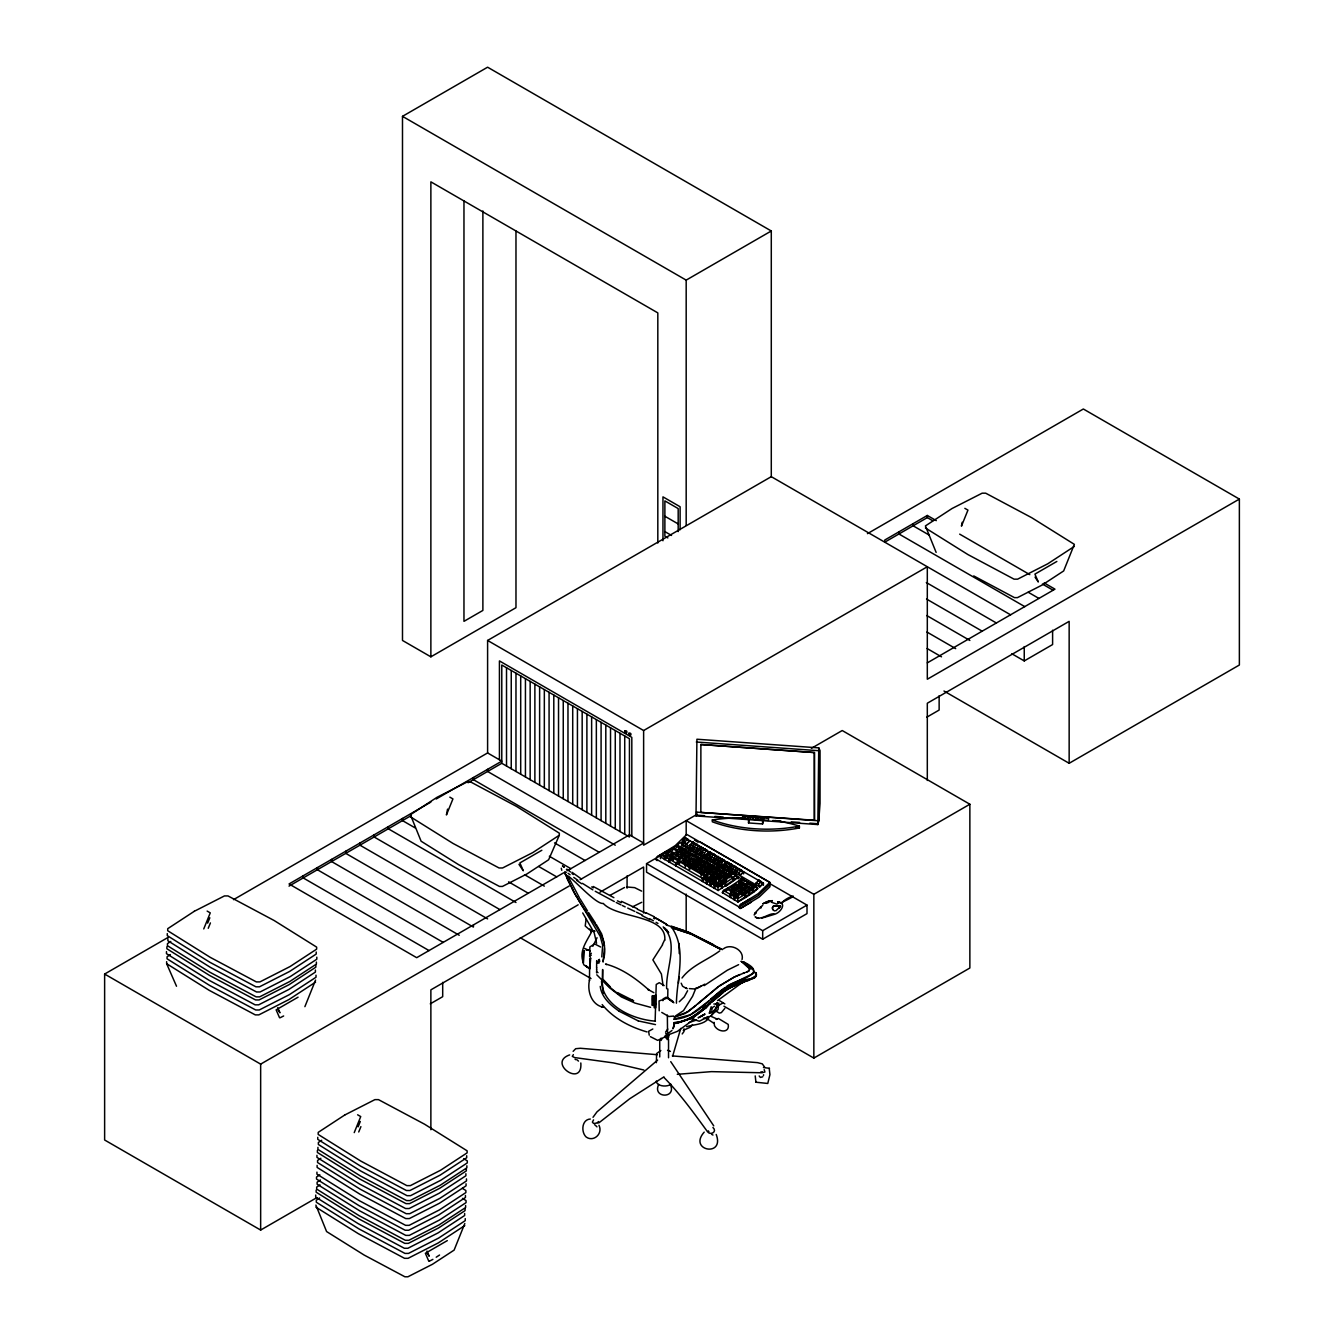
<?xml version="1.0" encoding="UTF-8"?>
<svg xmlns="http://www.w3.org/2000/svg" width="1344" height="1344" viewBox="0 0 1344 1344"><rect width="100%" height="100%" fill="white"/><g stroke="black" fill="none" stroke-linecap="round" stroke-linejoin="round"><path stroke-width="1.5" d="M659.736 1056.955L659.736 1040.676L661.013 1038.173M676.418 1003.195C676.771 979.138 686.582 950.527 672.756 928.99M679.258 953.551L678.955 943.488M602.078 980.465L603.338 993.233M589.478 980.75L589.613 966.79M589.697 956.81L589.865 946.932L594.636 943.925L600.617 946.999M663.096 985.656L661.399 974.014L652.882 959.885L662.575 944.765M655.15 1020.701L656.225 984.463L659.282 982.699L664.188 985.572M667.346 1015.056L667.548 1032.83L665.885 1036.51L657.686 1040.374L650.345 1036.627M667.733 998.323L667.867 988.949M676.25 847.795L676.351 845.729L680.299 848.014L681.408 850.769M681.794 850.987L681.895 848.921L684.264 850.298L685.356 853.054L681.811 855.456L681.307 852.298L678.938 850.937L681.895 848.921M685.759 853.272L685.843 851.206L688.212 852.583L689.304 855.338M689.707 855.557L689.791 853.49L692.177 854.868L689.22 856.867L686.851 855.506L686.162 857.976M697.62 860.126L697.704 858.06L700.09 859.438L701.182 862.193M701.568 862.411L701.669 860.345L704.038 861.722L705.13 864.478M709.481 866.981L709.582 864.914L711.95 866.292L713.042 869.03M713.446 869.266L713.53 867.199L715.898 868.56L717.007 871.315M721.358 873.835L721.442 871.769L723.811 873.13L724.92 875.885M725.306 876.12L725.407 874.054L727.776 875.414L728.868 878.17M741.922 885.713L742.006 883.646L744.391 885.007L745.483 887.762M745.87 887.998L745.97 885.931L748.339 887.292L749.431 890.047M604.38 948.679L603.103 962.069M589.512 980.011C586.975 990.814 591.31 1004.858 603.221 1007.194L601.591 1006.958L603.221 1007.194M761.258 906.847L760.889 908.09M672.302 850.5L672.437 848.4L677.191 851.138L678.25 853.927M702.374 867.854L702.509 865.754L704.878 867.115L705.936 869.904M714.235 874.709L714.37 872.592L716.738 873.97L717.797 876.758M718.2 876.977L718.318 874.877L720.703 876.254L717.746 878.203L715.361 876.826L718.318 874.877M741.922 890.686L742.056 888.586L744.425 889.963L745.483 892.735M682.5 842.419L682.634 840.302L685.457 837.614L689.438 841.243L686.062 844.469L685.02 841.68L682.634 840.302M690.01 846.754L690.161 844.637L692.983 841.949L696.965 845.578M693.974 849.038L694.109 846.922L696.931 844.234L700.913 847.862L697.536 851.088L696.478 848.299L694.109 846.922M697.922 851.323L698.074 849.206L700.896 846.518L704.878 850.147M701.887 853.608L702.022 851.491L704.844 848.803L708.826 852.432L705.432 855.658L704.39 852.869L702.022 851.491M707.213 856.682L707.364 854.582L710.186 851.894L714.168 855.523M711.178 858.967L711.312 856.867L714.134 854.179L718.116 857.808M715.126 861.252L715.277 859.152L718.099 856.464L722.081 860.076L718.687 863.302L717.646 860.513L715.277 859.152M719.225 861.42L721.61 862.798L722.652 865.586L726.029 862.361L722.047 858.732L719.225 861.42L719.09 863.537L721.342 861.386M724.433 866.628L724.567 864.511L727.39 861.823L731.371 865.452L727.994 868.678L726.936 865.889L724.567 864.511M731.354 864.108L731.774 865.67L735.336 867.737L731.354 864.108L728.532 866.796L728.381 868.896L730.632 866.746M732.346 871.181L732.48 869.081L735.302 866.393L739.284 870.022M736.294 873.466L736.428 871.366L739.25 868.678L743.232 872.306L739.855 875.532L738.814 872.726L736.428 871.366M756.067 884.89L756.218 882.773L759.041 880.102L763.022 883.714L759.629 886.939L682.097 842.134L684.482 840.017M755.21 1075.922L755.933 1082.239M818.748 820.966L820.042 803.443L820.042 750.59L818.748 747.869L696.914 739.234L696.007 815.926L817.841 824.561L818.748 820.966L818.748 747.869L817.841 824.561M742.728 818.429L742.896 816.144L747.751 816.497L747.566 818.765L747.734 816.497M748.02 818.798L748.205 816.53L753.043 816.883L752.858 819.134M753.178 819.168L753.362 816.883L758.201 817.253M758.016 819.504L758.201 817.236M758.352 819.538L758.537 817.253L768.482 817.975M763.19 819.874L763.375 817.606M763.459 819.89L763.644 817.622M679.073 976.685L678.434 983.035M666.658 988.747C665.532 968.503 679.543 942.85 663.163 926.906M711.715 1010.016L712.606 1007.345L714.739 1006.186M596.702 960.607L596.585 967.747M596.585 969.83L596.702 967.831M596.585 972.905L596.702 969.914M742.039 959.549C744.526 950.124 730.699 942.984 723.458 948.83M780.814 902.866C808.752 889.862 780.73 898.75 782.141 903.941M601.793 956.928L602.65 945.269L600.214 936.264L574.073 892.466L565.454 874.356L564.9 872.122L566.429 872.256M668.354 853.054L668.657 850.836L672.218 852.886L673.109 855.792M705.936 879.329L705.046 876.406L679.728 861.79L679.442 864.024L678.552 861.101L673.411 858.144L670.438 859.858L669.547 862.428M714.252 884.117L714.538 881.899L716.923 883.26L717.814 886.166M718.2 886.402L718.502 884.167L720.871 885.545L721.762 888.451M722.165 884.117L722.45 881.899L724.819 883.26L725.71 886.166M676.939 847.274L677.258 845.04L680.131 842.554L684.751 846.804M681.694 850.013L681.996 847.778L684.869 845.292L688.699 849.089M685.642 852.298L685.961 850.063L688.834 847.577L692.664 851.374M689.606 854.582L689.909 852.348L692.782 849.862L696.612 853.658M700.577 855.926L696.746 852.146L693.857 854.633L693.554 856.867L695.856 854.868M697.519 859.152L697.822 856.918L700.694 854.431L704.525 858.211M701.467 861.437L701.77 859.202L704.659 856.716L708.49 860.496M705.432 863.722L705.734 861.487L708.607 859.001L710.976 860.362L708.103 862.848L708.977 865.771M709.38 866.006L709.682 863.772L712.572 861.286L716.402 865.066M713.328 868.291L713.647 866.057L716.52 863.554L720.35 867.35M717.293 870.576L717.595 868.342L720.485 865.838L722.854 867.216L719.964 869.702L720.854 872.626L724.298 869.635M721.241 872.861L721.56 870.626L724.433 868.123L728.263 871.92M725.206 875.146L725.508 872.911L728.381 870.408L732.211 874.205L728.767 877.195L727.877 874.272L725.508 872.911M729.154 877.414L729.473 875.179L732.346 872.693L736.294 874.978L737.755 877.397L734.294 880.387L733.421 877.464L729.473 875.179M738.965 880.673L738.646 882.907L742.207 884.957L741.334 882.034L738.965 880.673L741.838 878.17L744.206 879.547L741.334 882.034M742.61 885.192L742.913 882.958L745.786 880.454L749.616 884.251M746.558 887.477L746.878 885.242L749.75 882.739L753.581 886.536L750.12 889.526L749.246 886.603L746.878 885.242M602.935 961.212C611.537 935.911 587.126 917.465 577.063 897.086M754.186 915.062L755.21 912.778M772.363 907.738L774.144 905.839L772.951 906.511M447.552 809.122L446.426 814.968L452.928 798.924L449.837 797.143M962.186 522.262L961.447 526.159L967.949 510.115L964.841 508.334M673.663 1026.984L674.453 1023.187L672.991 1028.798L673.646 1027.001M700.879 744.509L814.43 752.556L700.879 744.509L700.846 812.431L814.43 820.26L814.43 752.556M696.007 815.926L696.914 812.33M763.09 821.57L762.586 823.939L748.541 822.948L749.045 820.579M814.43 820.26L814.38 752.774M722.551 883.882L723.24 881.429L725.609 882.79L726.113 885.948L733.606 880.858L732.497 878.119L729.137 876.17L726.281 878.102L726.499 881.21M763.409 1075.586L763.61 1074.73M672.689 1055.998L680.77 1028.378M664.742 940.346C667.481 914.743 616.762 918.506 603.271 903.42C593.158 905.402 550.973 851.441 572.561 888.938M680.333 1029.672L679.358 1030.882M714.034 1022.33L714.504 1025.707C717.931 1032.31 729.91 1033.57 728.23 1024.414L718.402 1018.483L716.117 1019.39L717.293 1019.138L710.59 1016.131M672.706 850.198L673.394 847.728L676.351 845.729M682.198 855.691L682.886 853.222L685.843 851.206M694.075 862.529L694.747 860.076L697.704 858.06M698.023 864.814L698.712 862.344L701.669 860.345M701.988 867.098L702.66 864.629L705.617 862.63L708.002 864.007L709.094 866.746L705.55 869.165L705.046 866.006L702.66 864.629M705.936 869.383L706.625 866.914L709.582 864.914M709.901 871.668L710.573 869.198L713.53 867.199M713.849 873.953L714.538 871.483L717.494 869.484L719.863 870.845L720.955 873.6M718.486 873.768L717.814 876.238L721.358 878.287L720.854 875.146L718.486 873.768L721.442 871.769M721.762 878.522L722.45 876.053L725.407 874.054M738.377 888.115L739.066 885.646L742.006 883.646M742.325 890.4L743.014 887.93L745.97 885.931M668.758 852.835L669.48 850.332L672.437 848.4M694.865 867.905L695.587 865.418L698.544 863.47L700.913 864.83L701.971 867.619M706.726 874.759L707.448 872.256L710.422 870.324L712.79 871.685L713.849 874.474M710.69 877.044L711.413 874.541L714.37 872.592M718.603 881.614L719.326 879.11L722.282 877.162L724.651 878.539L725.71 881.328M734.412 890.736L735.151 888.25L738.108 886.301L740.477 887.678L741.535 890.467M738.377 893.021L739.099 890.534L742.056 888.586M708.708 1018.097C704.239 1024.649 695.1 1024.262 686.549 1026.648M660.845 857.405L661.735 854.834L664.104 856.195L664.406 859.454L667.968 857.405L667.078 854.482L664.709 853.121M664.793 859.69L665.683 857.119L668.657 855.406L671.815 857.22L672.706 860.143M669.95 858.077L670.841 855.506L673.798 853.793L676.166 855.17L673.21 856.884L670.841 855.506M679.728 861.79L676.771 863.503L675.881 866.074L675.578 862.814L670.438 859.858M677.846 862.646L678.737 860.076L681.71 858.362L684.079 859.74L684.97 862.646M689.724 869.501L690.614 866.93L693.571 865.217L695.957 866.594L696.847 869.501M702.778 881.614L703.668 879.043L706.625 877.33L709.01 878.69L709.901 881.614M705.55 878.64L706.44 876.07L709.397 874.356L711.766 875.717L712.656 878.64M706.726 883.882L707.616 881.328L710.59 879.614L712.958 880.975L713.849 883.882M709.498 880.925L710.388 878.354L713.362 876.641L715.73 878.002L716.621 880.925M710.69 886.166L711.581 883.596L714.538 881.899M714.638 888.451L715.529 885.881L718.502 884.167M722.551 893.021L723.442 890.45L726.415 888.737L732.732 892.399L729.775 894.113L723.442 890.45M726.516 890.736L727.406 888.166L730.363 886.452L732.732 887.83L733.622 890.736M730.464 893.021L731.354 890.45L734.328 888.737L736.697 890.114L733.723 891.828L731.354 890.45M730.464 897.59L731.354 895.02L734.328 893.306L736.697 894.684L737.587 897.59M734.412 899.875L735.302 897.305L742.224 893.306L744.61 894.684L745.5 897.59L737.974 901.925L722.165 892.483L729.07 888.485M667.834 1038.643L669.178 1034.796M593.006 1117.301L596.938 1111.925L657.602 1060.114M203.75 928.922L210.252 912.878L207.144 911.081M207.648 923.126L209.815 917.784M208.253 928.267L210.42 922.925M354.228 1132.622L360.73 1116.578L357.622 1114.798M358.126 1126.826L360.293 1121.484M358.73 1131.984L360.898 1126.642M695.873 988.26L692.597 996.257L683.491 1010.621L676.049 1015.577M304.886 1006.673L315.571 980.078M559.322 835.212L548.638 859.757L526.966 873.936L502.404 886.452L499.447 886.435L458.707 864.73L421.109 841.21L410.39 814.733L436.985 797.328L467.124 781.973L470.669 781.973L516.768 806.551L559.322 833.162L559.322 835.212L532.728 852.617L502.589 867.972L499.044 867.972L452.945 843.394L410.39 816.782M464.806 1223.51L454.121 1250.105L432.449 1264.284L407.887 1276.8L404.914 1276.783L364.19 1255.078L326.592 1231.558L315.874 1205.081M936.13 552.401L925.411 525.924L952.006 508.536L982.145 493.181L985.69 493.181L1031.789 517.742L1074.343 544.354L1063.658 570.948L1041.986 585.127L1017.425 597.643L1014.468 597.626L973.728 575.921M586.051 919.447L585.211 925.966L589.596 929.83L594.434 931.409M765.425 903.235L767.004 903.151M769.877 901.32L768.163 902.614M573.132 1051.344L575.686 1048.706L580.339 1048.27L657.367 1054.704M592.855 946.26L597.038 937.742M661.063 1040.474L661.97 1038.727M711.194 1006.706L709.884 1011.226M682.013 978.029C691.387 965.479 707.482 960.07 719.796 950.846M687.59 990.73L684.247 996.912L679.291 1001.75M724.836 1008.42L721.342 1012.62L719.326 1013.107L715.025 1010.554M769.793 901.186L771.809 900.799M774.178 905.822L780.713 906.192L775.874 910.778M771.792 900.85L770.246 901.118M755.227 912.744L761.107 906.545M665.549 1032.158L667.766 1029.05M782.578 904.714L782.628 905.52A25.368 14.65 0 0 1 782.258 907.318L782.006 907.889A25.2 14.549 0 0 1 779.722 911.114L779.554 911.266A14.599 8.434 0 0 1 774.782 914.256C771.204 912.089 764.299 918.59 757.73 918.103M593.561 1119.871L592.402 1122.089L593.594 1123.5L598.97 1122.778L629.714 1098.754L663.936 1076.88M598.5 960.439L599.474 959.33M598.5 961.481L599.474 960.355M689.842 840.722L686.062 844.418M693.403 842.772L689.623 846.468M709.229 851.911L705.432 855.607M712.32 853.692L763.409 883.193L759.629 886.889M657.72 860.345L657.434 860.446A2.436 1.411 -60 0 1 656.158 859.27A2.436 1.411 -60 0 1 657.434 856.615L675.226 845.645L686.767 834.422L769.826 882.386L769.978 884.402L758.268 895.574L739.234 907.049L656.158 859.085M692.513 1024.699L690.06 1027.303L683.29 1030.361M704.189 1132.135C687.775 1150.699 725.004 1157.57 716.201 1134.454M709.598 1004.203L710.522 1003.296M671.983 1030.445L668.506 1033.15M707.566 1006.135L705.432 1008.134L710.035 1003.733M685.02 841.68L687.842 838.992M693.571 848.803L692.53 846.014L695.352 843.326M696.478 848.299L699.3 845.611M701.484 853.373L700.442 850.584L703.265 847.896M704.39 852.869L707.213 850.181M708.355 855.607L710.606 853.457L710.186 851.894M710.774 858.749L709.733 855.943L712.555 853.255M716.99 858.866L714.739 861.017L713.698 858.228L716.52 855.54M717.646 860.513L720.468 857.825M721.61 862.798L724.416 860.11M726.936 865.889L729.758 863.201M731.942 870.962L730.901 868.157L733.723 865.486M735.89 873.247L734.849 870.442L737.671 867.754M738.814 872.726L741.636 870.038M759.629 886.939L758.587 884.15L761.41 881.462M711.346 1002.523L725.441 990.646L724.735 991.116M573.367 1054.654L572.292 1056.35L574.644 1057.577L613.502 1062.919L643.843 1070.009M712.32 1001.582L723.358 992.107M761.124 906.73L761.359 906.511A14.599 8.434 0 0 1 762.67 905.52M710.741 999.197L727.054 986.362L753.161 973.459L754.001 971.779L752.724 968.974L743.333 961.817M655.385 1005.564L654.142 1006.69L655.805 1006.673M708.473 1001.297L690.312 1014.854L673.697 1019.172C695.47 1018.735 708.254 999.13 724.567 987.941M722.652 865.536L726.432 861.84L726.432 863.974M726.398 864.226L724.03 866.342L724.03 868.308M739.855 875.482L743.635 871.769L743.635 873.902M738.713 882.302L740.981 880.286M755.647 1082.189L767.777 1083.466L769.927 1074.612L769.205 1068.295M695.738 1005.698L685.188 1013.46L674.134 1017.122L688.162 1011.662L718.25 986.765L697.822 1003.884M678.401 848.114L681.29 849.794L680.417 846.871L683.29 844.385M685.255 852.079L684.365 849.156L687.254 846.67M689.203 854.347L688.33 851.441L691.202 848.938M695.47 854.65L693.168 856.632L692.278 853.726L695.167 851.222M697.116 858.917L696.242 856.01L699.115 853.507M701.081 861.202L700.19 858.295L703.08 855.792M707.33 861.504L705.029 863.486L704.155 860.563L707.028 858.077M712.942 868.056L712.068 865.133L714.941 862.646M719.191 868.342L716.89 870.341L716.016 867.418L718.889 864.931M724.802 874.91L723.929 871.987L726.802 869.501M727.877 874.272L730.766 871.786M733.421 877.464L736.294 874.978M746.172 887.242L745.282 884.318L748.171 881.832M749.246 886.603L752.119 884.117M753.698 885.024L750.826 887.527L753.194 888.888L754.085 891.811L757.529 888.821L753.698 885.024L753.967 886.771M753.194 888.888L756.084 886.402M703.013 1007.899L705.634 1005.631M762.737 1076.796L760.402 1077.401L759.175 1075.973M719.057 1005.127L723.139 1002.893M694.092 1019.256L677.426 1031.335L664.591 1036.274M743.77 981.473L717.528 1000.642M657.434 856.598L667.313 850.836M769.978 884.402L769.978 886.721L759.276 897.002L740.494 908.41A2.436 1.411 -60 0 1 739.217 907.217A2.436 1.411 -60 0 1 740.494 904.562L758.302 893.609L769.826 882.386L700.358 842.066M756.37 912.895L754.538 914.088M682.214 1033.956L684.012 1031.47L684.012 1028.798M609.974 895.356L624.523 887.494M744.979 817.522L745.903 817.001L744.727 817.169M673.394 847.728L677.342 850.013L680.299 848.014M681.307 852.298L684.264 850.298M682.886 853.222L685.255 854.582L688.212 852.583M686.851 855.506L689.791 853.49M693.168 859.152L696.125 857.153L697.217 859.908L693.672 862.31L693.168 859.152L690.799 857.791L693.756 855.775L696.125 857.153M694.747 860.076L697.133 861.437L700.09 859.438M699.989 862.982L697.637 864.595L697.133 861.437M698.712 862.344L701.081 863.722L704.038 861.722M705.046 866.006L708.002 864.007M706.625 866.914L708.994 868.291L711.95 866.292M715.898 868.56L712.958 870.576L710.573 869.198M714.538 871.483L716.906 872.861L719.863 870.845M720.854 875.146L723.811 873.13M722.45 876.053L724.819 877.43L727.776 875.414M723.24 881.429L727.272 878.674L726.281 878.102M725.609 882.79L732.497 878.119M737.47 884.738L740.426 882.722L741.518 885.478L737.974 887.88L737.47 884.738L735.101 883.361L738.058 881.362L740.426 882.722M739.066 885.646L741.434 887.023L744.391 885.007M743.014 887.93L745.382 889.308L748.339 887.292M749.347 891.576L752.304 889.577L753.396 892.332L749.851 894.734L749.347 891.576L746.962 890.215L749.918 888.216L752.304 889.577M677.191 851.138L674.234 853.087L669.48 850.332M681.139 853.423L678.77 852.046L675.814 853.994L678.182 855.372L681.139 853.423L682.198 856.195L679.829 857.758M685.104 855.708L682.13 857.64L679.762 856.279L682.718 854.33L685.104 855.708L686.146 858.48M689.052 857.976L686.095 859.925L683.726 858.564L686.683 856.615L689.052 857.976L690.11 860.765M693.017 860.261L690.631 858.9L687.674 860.849L690.043 862.21L693.017 860.261L694.058 863.05L691.69 864.612M696.965 862.546L694.596 861.185L691.639 863.134L694.008 864.494L696.965 862.546L698.023 865.334M700.913 864.83L697.956 866.779L695.587 865.418M702.509 865.754L699.535 867.703L701.921 869.064L702.374 872.239M701.921 869.064L704.878 867.115M708.826 869.4L705.869 871.349L703.5 869.988L706.457 868.039L708.826 869.4L709.884 872.189M712.79 871.685L709.834 873.634L707.448 872.256M591.36 953.249L589.764 954.29L589.663 956.122L591.31 955.114M711.413 874.541L713.782 875.918L716.738 873.97M719.326 879.11L721.694 880.488L724.651 878.539M736.529 885.394L734.143 884.016L731.186 885.965L733.555 887.342L736.529 885.394L737.57 888.182M740.477 887.678L737.52 889.627L735.151 888.25M739.099 890.534L741.468 891.912L744.425 889.963M745.433 894.18L748.39 892.248L749.448 895.02L745.886 897.372L745.433 894.18L743.047 892.819L746.021 890.87L748.39 892.248M170.772 941.455L167.446 943.639L167.446 945.689L210 972.3L256.099 996.862L259.644 996.862L289.783 981.506L316.378 964.102L316.378 962.069M170.386 954.576L167.059 956.76L167.059 958.81L209.614 985.421L255.713 1009.982L259.258 1009.982L289.414 994.627L316.008 977.239L316.008 975.19M315.571 982.128L288.977 999.533L258.838 1014.888L255.293 1014.888L209.194 990.326L166.639 963.698L166.639 961.666M1074.343 546.403L1047.749 563.808L1017.61 579.163L1014.065 579.163L967.966 554.585L925.411 527.974M321.686 1140.266L318.36 1142.45L318.36 1144.483L360.914 1171.111L407.014 1195.673L410.558 1195.673L440.698 1180.318L467.292 1162.913L467.292 1160.863L463.747 1158.646M730.8 887.494L735.554 884.386M320.863 1158.293L317.554 1160.46L317.554 1162.51L360.091 1189.121L406.19 1213.699L409.735 1213.699L439.891 1198.344L466.486 1180.939L466.486 1178.89M319.838 1174.841L316.512 1177.008L316.512 1179.058L359.066 1205.669L405.166 1230.247L408.71 1230.247L438.85 1214.892L465.444 1197.487L465.444 1195.438M320.443 1179.998L317.117 1182.166L317.117 1184.215L359.671 1210.826L405.77 1235.388L409.315 1235.388L439.454 1220.033L466.049 1202.645L466.049 1200.595L462.504 1198.378M320.006 1184.887L316.68 1187.071L316.68 1189.104L359.234 1215.732L405.334 1240.294L408.878 1240.294L439.018 1224.938L465.612 1207.534L465.612 1205.484M319.637 1198.008L316.31 1200.192L316.31 1202.242L358.865 1228.853L404.964 1253.414L408.509 1253.414L438.648 1238.059L465.242 1220.654L465.242 1218.622M464.806 1225.56L438.211 1242.965L408.072 1258.32L404.527 1258.32L358.428 1233.742L315.874 1207.13M436.212 1257.211L439.555 1255.027M766.987 901.639L762.67 903.89L767.189 901.774M298.082 997.181L276.125 1009.848L279.535 1017.694M541.834 850.265L519.893 862.932L523.286 870.778L518.952 864.343M1056.854 561.456L1034.914 574.123L1038.307 581.969L1035.048 577.147M447.317 1240.613L425.376 1253.28L428.77 1261.126M740.494 904.562L750.389 898.8M700.93 1016.551L704.407 1014.502M761.645 918.187L774.346 914.374M515.978 231.05L515.978 607.69L430.87 656.83L402.494 640.45L402.494 116.34L487.603 67.2L771.288 230.983L771.288 476.666L1010.621 614.846M402.494 116.34L686.179 280.123L771.288 230.983M233.503 899.657L487.603 752.942L487.603 640.45L771.288 476.666M316.798 1197.655L260.652 1230.062L104.63 1139.998L104.63 974.047L168.151 937.373M867.451 533.652L1083.348 408.996L1239.37 499.078L1239.37 665.011L1069.152 763.291L943.975 691.018M430.87 802.082L289.027 883.966L416.69 957.684L563.842 872.71M436.195 799.008L501.782 761.141L487.603 752.942M936.298 520.649L927.31 515.458L884.755 540.036L884.755 542.17L927.31 517.608L932.702 520.716M289.027 886.116L411.365 815.489M468.098 782.729L501.782 763.291L629.446 836.993L629.446 738.713L501.782 665.011L501.782 763.291M487.603 640.45L643.625 730.531L927.31 566.748L927.31 679.241L1239.37 499.078M567.386 870.66L629.446 834.842L643.625 843.024L580.104 879.698M927.31 662.861L1054.973 589.159L1044.187 582.926M104.63 974.047L260.652 1064.129L569.218 885.998M697.066 814.33L643.625 845.174L643.625 730.531M811.373 748.339L842.218 730.531L969.864 804.233L969.864 968.016L813.842 1058.098L723.946 1006.202M768.902 883.092L807.005 905.1L807.005 913.618L762.686 939.221L646.548 872.172L646.548 863.638L671.378 849.307M660.442 858.665L660.442 856.867L663.902 854.868M578.172 904.814L430.87 989.856L430.87 1129.716M599.995 892.214L643.625 867.014L643.625 912.946M664.104 856.195L667.078 854.482M672.218 852.886L669.245 854.599L665.683 852.55M665.683 857.119L668.858 858.934L671.815 857.22M430.282 1003.85L442.697 996.677L442.697 982.346M926.722 717.226L939.137 710.052L939.137 695.722M1011.83 653.755L1024.246 660.929L1052.604 644.549L1052.604 630.218M675.578 862.814L678.552 861.101M684.079 859.74L681.122 861.454L678.737 860.076M688.044 862.025L685.658 860.647L682.702 862.361L685.07 863.738L688.044 862.025L688.934 864.931M691.992 864.31L689.623 862.932L686.65 864.646L689.035 866.023L691.992 864.31L692.882 867.216M695.957 866.594L692.983 868.308L690.614 866.93M699.905 868.879L696.948 870.593L694.562 869.215L697.536 867.502L699.905 868.879L700.795 871.786M703.87 871.164L701.484 869.786L698.527 871.5L700.896 872.878L703.87 871.164L704.76 874.07M704.844 875.162L707.818 873.449L705.449 872.071L702.475 873.785L704.844 875.162L705.146 878.405M676.771 863.503L702.089 878.119L705.046 876.406M706.44 876.07L708.809 877.43L711.766 875.717M703.668 879.043L706.037 880.404L709.01 878.69M710.388 878.354L712.757 879.715L715.73 878.002M707.616 881.328L710.002 882.689L712.958 880.975M711.581 883.596L713.95 884.974L716.923 883.26M720.871 880.975L717.31 878.926L714.353 880.639L717.898 882.689L720.871 880.975L721.762 883.882M722.45 881.899L719.494 883.596L721.862 884.974L722.165 888.233M715.529 885.881L717.898 887.258L720.871 885.545M721.862 884.974L724.819 883.26M660.442 856.867L718.2 890.518L738.158 876.994L738.158 878.959M732.732 887.83L729.775 889.543L727.406 888.166M731.354 895.02L733.723 896.398L736.697 894.684M737.688 894.113L740.645 892.399L738.276 891.022L735.302 892.735L737.688 894.113L737.974 897.372M735.302 897.305L737.688 898.682L744.61 894.684M737.974 901.622L757.932 888.418L743.87 880.286M779.94 902.681L781.368 902.933M686.179 835.313L686.179 820.613L813.842 894.314L969.864 804.233M646.548 863.638L762.686 930.686L807.005 905.1M726.869 986.479C735.134 979.339 771.372 974.87 743.131 961.682M706.44 1007.446L700.762 1010.654M740.494 908.41L751.363 902.194M778.747 905.974A32.743 24.612 60.5 0 1 779.318 906.024L780.024 905.822M704.81 1014.082L698.107 1017.862L704.777 1014.233M767.004 901.622L772.363 900.614M766.5 902.429L768.751 901.387M652.814 1029L648.598 1031.318L649.253 1035.199M653.806 998.122L652.008 999.096L655.805 999.449M653.806 999.146L652.008 1000.138L655.805 1000.49M653.806 1004.304L652.008 1005.295L655.805 1005.648M696.814 988.512L704.844 984.144M701.249 986.009L694.747 988.982L689.354 988.596M641.743 902.294L632.453 906.864M280.14 1017.744L283.651 1015.963M429.374 1261.176L432.886 1259.378M696.562 1020.029L689.186 1022.465M705.718 1017.912L708.422 1016.585L699.283 1021.272L690.866 1018.5M704.138 985.639L727.339 970.217L738.612 964.673M752.002 978.482C758.117 979.205 754.858 968.688 756.437 974.282C755.614 979.608 757.428 973.123 754.505 972.031M650.58 1007.328L635.057 1003.094L621.365 996.912L609.706 987.907L596.803 974.803M739.956 974.534L734.614 976.886L744.946 972.602L743.014 973.358M773.959 905.974L773.254 906.293A32.743 24.612 60.5 0 1 773.842 906.242M751.682 978.617C718.872 981.876 706.104 1019.273 674.352 1022.7M660.845 1050.521L656.628 1053.528L656.359 1062.667M747.65 980.818L755.563 977.038L744.106 982.027M569.671 1054.906C546.84 1062.802 582.893 1088.17 580.81 1062.97M713.815 1004.018L716.184 1003.968M666.204 998.508L659.047 1000.978L659.198 1010.789M662.894 1000.692L663.096 998.911L666.238 997.198L673.865 1002.775M767.239 901.757L769.574 901.202M590.302 1119.031C581.616 1119.502 580.927 1132.219 586.186 1137.024C593.594 1142.383 603.204 1133.647 598.954 1125.264M655.418 1021.138C633.595 1019.693 602.717 1006.404 601.507 981.154M676.637 1023.254L674.352 1023.54M673.898 1022.666C695.453 1022.028 707.347 1002.523 723.038 990.898C732.782 982.934 746.894 982.918 756.403 975.223L755.21 972.754M677.292 1074.31L711.43 1071.638L761.88 1072.764L764.921 1072.025L764.182 1069.622M593.947 930.854L592.351 930.922L594.989 931.14M588.538 950.107L586.286 950.208L587.866 950.225M655.805 996.358L652.008 996.005L656.174 995.333M655.805 997.382L652.008 997.03M655.805 998.407L652.008 998.071M655.805 1001.515L652.008 1001.162M655.805 1002.54L652.008 1002.187M655.805 1003.565L652.008 1003.212M655.805 1004.623L652.008 1004.27L656.174 1003.598M654.142 1007.714L655.805 1007.698M711.665 1134.353L712.975 1135.058M626.808 886.973L634.67 887.645L641.642 891.122M673.831 1016.064L668.774 1016.518L661.769 1012.418M655.486 1024.598L638.316 1020.936M777.655 901.858L778.596 902.11M696.326 742.022L818.16 750.658M696.326 812.112L818.16 820.747M696.326 815.119L704.592 815.707M714.907 816.446L723.173 817.034M733.488 817.757L741.754 818.345M772.733 820.546L780.982 821.134M791.314 821.856L799.579 822.444M809.894 823.183L818.16 823.771M672.319 1055.93L757.495 1062.634L762.283 1063.843L764.686 1067.17M780.847 902.597L781.721 903.554M763.459 1067.522L769.507 1068.329M758.554 918.406L755.798 917.33M672.034 927.746L691.891 934.416L720.619 949.25L691.018 934.013L671.278 927.612M703.366 1018.164L706.49 1018.702L711.967 1015.022L717.78 1005.9L717.259 1002.91M778.159 901.891L779.89 902.496M666.708 925.075L667.598 925.26M774.833 910.812L774.48 910.829A2.587 2.335 65.2 0 1 773.657 910.291L773.17 909.804M666.17 924.958L686.582 931.375L722.434 949.603L720.334 948.444M671.496 926.201L689.573 932.652L713.731 944.798M667.548 1050.319L670.421 1051.394M584.573 948.444L590.268 950.964M647.052 1031.94C630.084 1027.034 613.469 1018.466 602.162 1004.573M757.478 918.187L755.093 916.86M779.218 902.11L780.881 902.95M638.282 1020.919L619.265 1011.293M771.826 902.362L770.33 901.236M576.005 1059.727L575.064 1059.29M709.733 1011.931L713.328 1011.091L715.898 1008.554L717.041 1005.648L716.117 1003.666M634.822 911.45L627.715 908.074M686.314 988.411L682.55 986.21L681.206 983.203M637.442 908.762L621.415 901.337M637.375 909.266L645.893 913.214M636.451 912.223L642.55 915.146M645.775 912.61L654.108 916.675M617.434 900.833L621.247 902.681M616.207 902.513L620.827 904.781M622.289 905.486L625.178 906.898M642.146 915.701L650.009 919.649M614.292 901.538L595.224 891.257M613.872 897.658L593.292 886.502M649.706 918.775L653.386 920.741M653.587 918.187L654.746 918.809M566.429 869.568L567.672 870.341M657.955 923.412L656.057 922.32M959.683 534.139L1029.806 574.627M1042.39 584.052L1053.175 590.268M929.309 535.147L913.13 525.806L913.13 523.656M1028.21 592.234L1038.996 598.466M1024.8 606.648L898.951 533.988L898.951 531.838M926.318 582.54L996.442 623.028M926.52 599.038L982.262 631.226M926.722 615.535L969.864 640.45M926.923 632.033L955.685 648.631M927.108 648.514L941.506 656.83M664.877 516.247L678.182 523.925M664.877 531.602L671.53 535.45M667.85 537.919L664.877 536.206L664.877 500.892L678.182 508.57L678.182 531.602M694.512 840.134L698.141 842.234M685.877 838.438L710.606 852.701L706.826 856.397L706.826 858.379M726.029 862.361L722.467 860.311L722.047 858.732M763.022 883.714L759.461 881.664L759.041 880.102M690.161 844.637L692.53 846.014M698.074 849.206L700.442 850.584M707.364 854.582L709.733 855.943M711.312 856.867L713.698 858.228M728.532 866.796L730.901 868.157M732.48 869.081L734.849 870.442M756.218 882.773L758.587 884.15M685.81 846.77L691.286 849.946M694.831 851.978L742.106 879.278M732.211 874.205L728.65 872.155L728.381 870.408M753.581 886.536L750.019 884.486L749.75 882.739M780.158 902.563L781.687 903.437M677.258 845.04L680.417 846.871M681.996 847.778L684.365 849.156M685.961 850.063L688.33 851.441M689.909 852.348L692.278 853.726M693.857 854.633L696.242 856.01M697.822 856.918L700.19 858.295M701.77 859.202L704.155 860.563M705.734 861.487L708.103 862.848M709.682 863.772L712.068 865.133M713.647 866.057L716.016 867.418M717.595 868.342L719.964 869.702M721.56 870.626L723.929 871.987M742.913 882.958L745.282 884.318M750.523 889.762L754.085 891.811M615.266 845.174L487.603 771.473L487.603 769.322M599.273 852.331L473.424 779.671L473.424 777.521M554.534 842.873L585.094 860.513M549.343 856.246L570.914 868.711M538.742 866.51L556.735 876.893M524.563 874.709L544.337 886.116M415.094 827.87L402.494 820.613L402.494 818.462M508.586 881.849L528.36 893.273M515.978 902.496L388.315 828.794L388.315 826.644M606.564 964.622L605.522 964.018C622.003 968.352 636.25 978.751 648.799 989.94L647.741 989.335L653.839 992.662M499.985 909.653L374.136 836.993L374.136 834.842M487.603 918.876L359.94 845.174L359.94 843.024M520.262 937.742L591.024 978.583M459.245 935.256L331.582 861.554L331.582 859.404M443.251 942.413L317.402 869.736L317.402 867.602M429.072 950.594L303.206 877.934L303.206 875.784M668.069 997.903L673.176 1001.616M667.246 998.105L672.672 1001.818L671.832 1000.826M591.713 886.889L593.309 887.863M719.225 1000.457L724.836 1003.884M665.414 1037.551L668.539 1039.45L668.539 1057.762M592.838 889.879L582.439 883.361M589.73 968.873L583.901 964.874L583.128 963.043L583.212 952.694L584.371 950.594L583.43 962.707C578.693 951.468 586.538 941.573 591.41 932.215L590.822 929.981C591.41 935.038 592.082 930.014 589.68 929.057M705.382 1017.643L713.983 1023.355M462.336 1188.314L465.881 1190.532L465.881 1192.582L439.286 1209.986L409.147 1225.342L405.602 1225.342L359.503 1200.78L316.949 1174.169L316.949 1172.119M741.401 961.531L749.784 968.99L748.894 970.889L746.038 972.216C754.807 970.133 744.425 963.211 741.031 961.296M576.694 880.438L581.683 883.747M577.147 1059.862L578.441 1061.105M570.108 874.759L568.075 873.314M581.532 879.094L572.04 872.29M749.767 967.747L751.481 968.94M573.77 877.414L577.853 880.286M617.45 992.594L633.679 1000.776C621.113 997.55 610.798 989.066 602.431 979.474L602.65 969.528L602.65 978.936L610.025 986.614M619.181 1011.226C610.613 1005.262 601.541 997.399 600.247 986.378M595.526 1125.432L594.686 1124.777M589.344 968.369L585.547 965.53L587.832 967.361M571.939 873.482L573.317 874.524M771.859 902.378L776.832 904.126L778.512 903M596.014 1125.953L596.971 1126.86M566.849 869.131L570.545 872.004M598.013 972.636L596.585 971.88M686.028 987.706L687.204 988.764M777.638 901.757L778.512 902.849M668.623 1037.383L665.717 1033.553M599.827 961.279L598.5 959.868L599.172 962.959M663.97 1077.468C680.215 1093.949 693.974 1113.151 707.431 1131.631C710.27 1135.814 717.713 1131.766 712.925 1127.465M596.585 961.565L598.013 963.346M772.464 908.695L773.119 909.888M670.74 1061.642L713.731 1125.852M277.788 1009.579L279.955 1012.805L277.738 1007.647M427.039 1253.011L429.206 1256.22L426.972 1251.079M588.554 912.559L595.442 923.143M587.546 910.997L579.97 898.75M596.266 924.454L601.642 933.895L604.262 943.354M582.708 912.929L594.233 932.887L596.568 943.27M579.382 897.758L568.445 877.094M717.024 1002.59L717.511 1005.883L711.698 1014.67L718.049 1009.596L718.822 1002.96M166.639 963.698L176.518 986.244M772.598 908.998L772.582 908.729A2.47 2.184 32.6 0 1 772.43 907.67M739.25 868.678L739.687 870.24M735.302 866.393L735.722 867.955M727.39 861.823L727.81 863.402M718.099 856.464L718.519 858.026M714.134 854.179L714.554 855.742M704.844 848.803L705.264 850.382M700.896 846.518L701.316 848.098M696.931 844.234L697.351 845.813M692.983 841.949L693.403 843.528M685.457 837.614L685.877 839.194M561.288 868.207L561.775 870.29M745.382 889.308L745.886 892.45M741.434 887.023L741.938 890.165M724.819 877.43L725.323 880.572M716.906 872.861L717.41 876.002M708.994 868.291L709.498 871.45M701.081 863.722L701.585 866.88M689.22 856.867L689.724 860.026M685.255 854.582L685.759 857.741M677.342 850.013L677.846 853.171M741.838 878.17L742.106 879.917M732.346 872.693L732.614 874.44M720.485 865.838L720.754 867.586M716.52 863.554L716.789 865.301M712.572 861.286L712.841 863.016M708.607 859.001L708.876 860.731M704.659 856.716L704.928 858.446M700.694 854.431L700.963 856.162M696.746 852.146L697.015 853.877M692.782 849.862L693.05 851.592M688.834 847.577L689.102 849.307M741.468 891.912L741.938 895.087M733.555 887.342L734.026 890.518M721.694 880.488L722.165 883.663M713.782 875.918L714.252 879.094M694.008 864.494L694.462 867.67M690.043 862.21L690.514 865.385M678.182 855.372L678.653 858.547M737.688 898.682L737.974 901.925M733.723 891.828L734.026 895.087M733.723 896.398L734.026 899.64M729.775 894.113L730.061 897.372M717.898 882.689L718.2 885.948M717.898 887.258L718.2 890.518M713.95 884.974L714.252 888.233M712.757 879.715L713.059 882.974M710.002 882.689L710.287 885.948M708.809 877.43L709.111 880.69M706.037 880.404L706.339 883.663M702.089 878.119L702.374 881.378M700.896 872.878L701.198 876.12M689.035 866.023L689.321 869.266M685.07 863.738L685.373 866.998M673.21 856.884L673.495 860.143M668.858 858.934L669.144 862.193M604.38 944.866L604.414 945.739M1069.152 763.291L1069.152 621.348L927.31 703.231L927.31 780.461M1024.246 646.582L1024.246 660.929M927.31 515.458L927.31 517.608M813.842 894.314L813.842 1058.098M775.135 820.529A123.53 71.316 0 0 1 799.394 826.106L799.394 827.954A101.371 58.531 0 0 1 712.32 821.789L712.32 819.941A123.53 71.316 0 0 1 741.922 817.874M763.409 883.193L763.409 885.326M762.686 930.686L762.686 939.221M762.586 820.361L762.586 823.939M748.541 819.37L748.541 822.948M686.179 280.123L686.179 525.403M686.179 894.096L686.179 931.896M682.097 842.134L682.097 844.099M680.114 529.738L680.114 506.755L662.962 496.86L662.962 540.758M670.404 1084.742C676.822 1098.955 651.924 1098.283 658.728 1084.39M667.195 1033.385L667.195 1039.634M657.821 543.043L657.821 312.883L430.87 181.843L430.87 656.83M631.814 836.203L631.814 737.352L499.43 660.912L499.43 759.763M627.077 875.885L627.077 888.166M624.725 735.991L624.725 834.254M619.987 733.253L619.987 831.533M615.266 730.531L615.266 828.794M610.529 727.793L610.529 826.073M605.808 725.071L605.808 823.334M601.087 722.333L601.087 820.613M596.35 719.611L596.35 817.874M591.629 716.873L591.629 815.153M586.891 714.151L586.891 812.414M582.17 711.413L582.17 809.693M577.433 708.691L577.433 806.954M572.712 705.953L572.712 804.233M567.974 703.231L567.974 801.494M563.254 700.493L563.254 798.773M558.533 697.771L558.533 796.034M553.795 695.033L553.795 793.313M549.074 692.311L549.074 790.574M544.337 689.573L544.337 787.853M539.616 686.851L539.616 785.131M534.878 684.13L534.878 782.393M530.158 681.391L530.158 779.671M525.437 678.67L525.437 776.933M520.699 675.931L520.699 774.211M515.978 673.21L515.978 771.473M511.241 670.471L511.241 768.751M506.52 667.75L506.52 766.013M482.882 210.958L482.882 610.428L463.966 621.348L463.966 200.962M473.424 924.924L473.424 927.074L345.761 853.373L345.761 851.222M466.687 1155.722L466.687 1157.772L440.093 1175.16L409.954 1190.515L406.409 1190.515L360.31 1165.954L317.755 1139.342L317.755 1137.293M466.855 1165.769L466.855 1167.818L440.261 1185.223L410.122 1200.578L406.577 1200.578L360.478 1176L317.923 1149.389L317.923 1147.339M466.318 1168.843L466.318 1170.893L439.723 1188.281L409.567 1203.636L406.022 1203.636L359.923 1179.074L317.386 1152.463L317.386 1150.414M465.881 1173.732L465.881 1175.782L439.286 1193.186L409.147 1208.542L405.602 1208.542L359.503 1183.98L316.949 1157.369L316.949 1155.319M466.049 1183.795L466.049 1185.845L439.454 1203.233L409.315 1218.588L405.77 1218.588L359.671 1194.026L317.117 1167.415L317.117 1165.366M465.074 1208.558L465.074 1210.608L438.48 1228.013L408.341 1243.368L404.779 1243.368L358.697 1218.806L316.142 1192.178L316.142 1190.129M464.638 1213.464L464.638 1215.514L438.043 1232.918L407.904 1248.274L404.359 1248.274L358.26 1223.695L315.706 1197.084L315.706 1195.034M316.814 957.163L316.814 959.213L290.22 976.618L260.081 991.973L256.519 991.973L210.437 967.394L167.882 940.783L167.882 938.734M316.21 952.006L316.21 954.055L289.615 971.46L259.476 986.815L255.931 986.815L209.832 962.254L167.278 935.626L167.278 933.593M315.84 965.126L315.84 967.176L289.246 984.581L259.09 999.936L255.545 999.936L209.446 975.374L166.891 948.763L166.891 946.714M315.403 970.032L315.403 972.082L288.809 989.486L258.67 1004.842L255.125 1004.842L209.026 980.263L166.471 953.652L166.471 951.602M260.652 1064.129L260.652 1230.062M670.992 1084.255A8.249 4.754 0 0 1 661.634 1085.7A8.249 4.754 0 0 1 656.359 1081.013M598.517 1121.534A2.335 1.344 0 0 1 597.425 1122.425M762.3 1071.806A2.335 1.344 0 0 1 760.872 1071.874M708.96 1131.598A2.335 1.344 0 0 1 708.338 1130.842M576.811 897.17A242.206 189.252 34.7 0 1 572.309 889.006M664.591 939.91A242.222 81.278 77.9 0 1 662.441 944.362M779.89 907.25A32.743 24.612 60.5 0 1 778.814 908.426M774.917 906.091A32.743 24.612 60.5 0 1 775.454 906.041M775.992 905.99A32.743 24.612 60.5 0 1 776.546 905.957M777.638 905.94A32.743 24.612 60.5 0 1 778.193 905.957M796.068 826.98A123.53 71.316 0 0 1 799.394 827.954M799.394 826.106A101.371 58.531 0 0 1 712.32 819.941M590.671 958.171L589.865 968.621L589.714 958.793L590.671 958.171M742.711 815.976L742.51 818.546L768.415 820.378L768.617 817.807L742.711 815.976M755.496 817.606L755.714 818.513L755.496 817.606M760.301 818.345L761.578 818.664L760.301 818.345M624.893 730.918C625.8 736.747 628.925 729.641 624.893 730.918M628.942 733.253C629.815 739.066 633.041 732.01 628.942 733.253M751.01 817.37L750.036 817.656L751.027 817.37M704.995 1008.521L692.126 1018.164L676.872 1023.221L693.286 1017.509L704.995 1008.521M719.846 985.606L718.838 986.328L734.294 977.038L719.846 985.606M194.309 911.282L167.714 928.687L167.714 930.737L210.252 957.348L256.351 981.91L259.913 981.91L290.052 966.554L316.646 949.15L316.646 947.117L274.092 920.489L227.993 895.927L224.448 895.927L194.309 911.282M344.786 1114.982L318.192 1132.387L318.192 1134.437L360.746 1161.048L406.846 1185.626L410.39 1185.626L440.53 1170.271L467.124 1152.866L467.124 1150.817L424.57 1124.206L378.47 1099.627L374.926 1099.627L344.786 1114.982M726.298 990.091L730.85 987.437L726.298 990.091M677.762 856.078L674.789 857.791L677.158 859.169L680.131 857.455L677.762 856.078M732.648 986.53L731.035 987.336L740.309 983.354L732.648 986.53M741.938 982.766L740.393 983.321L743.988 982.078L741.938 982.766M562.514 866.023L564.11 867.014L562.514 866.023M711.094 1012.469L709.279 1012.99L711.094 1012.469M658.61 919.565L654.427 917.364L666.473 924.269L658.61 919.565M666.674 930.014L663.953 927.511L668.657 932.618L666.674 930.014M565.807 875.28L564.9 872.29L565.807 875.28"/></g></svg>
